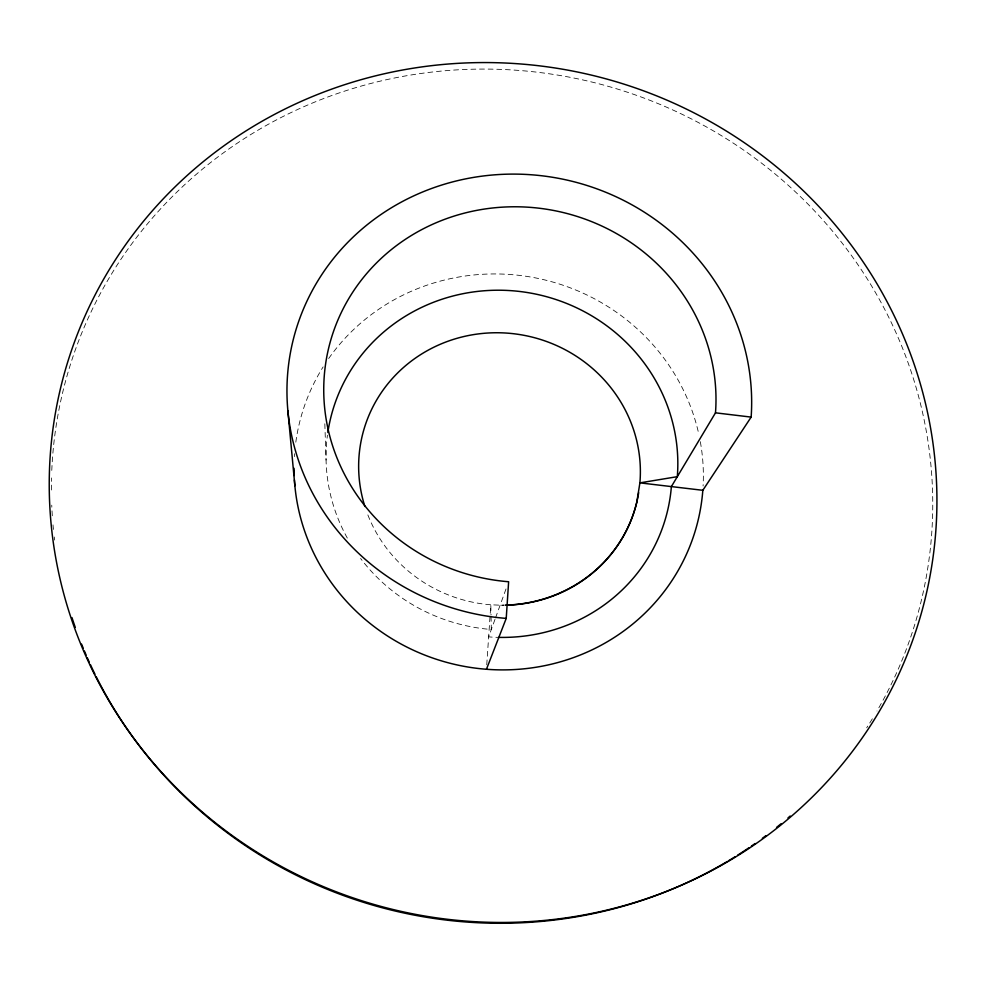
<?xml version="1.0" encoding="UTF-8"?>
<svg xmlns="http://www.w3.org/2000/svg" width="986" height="986" viewBox="0 0 986 986"><rect width="100%" height="100%" fill="white"/><g stroke="black" fill="none" stroke-linecap="round" stroke-linejoin="round"><path stroke-width="0.74" stroke-dasharray="4.93 3.7" d="M486.739 664.847L490.818 604.788A141.232 135.858 15.3 0 1 366.743 511.956M494.997 619.356L488.637 636.882A173.203 166.634 15.3 0 0 498.694 637.375M495.514 617.914L506.533 587.52M501.307 605.231L504.314 605.108A141.232 135.858 15.3 0 1 501.307 605.231L490.818 604.788L491.028 614.956M324.825 423.783L326.07 460.092M491.053 616.41L491.324 629.487A176.371 169.419 15.3 0 1 360.605 558.458M51.777 470.396A441.765 425.989 15.3 0 1 611.825 87.372A441.765 425.989 15.3 0 1 876.998 710.992M872.351 718.794A441.765 425.989 15.3 0 1 866.706 727.779M54.637 540.045A441.765 425.989 15.3 0 1 54.267 537.013M53.441 529.433A441.765 425.989 15.3 0 1 53.01 524.885M52.307 515.777A441.765 425.989 15.3 0 1 51.74 505.165M51.395 490.017A441.765 425.989 15.3 0 1 51.518 477.939M294.395 456.629A205.187 197.434 15.3 0 1 294.592 453.733M295.812 442.196A205.187 197.434 15.3 0 1 323.125 366.903M328.671 358.534A205.187 197.434 15.3 0 1 536.754 278.151A205.187 197.434 15.3 0 1 698.606 433.236M700.319 441.679A205.187 197.434 15.3 0 1 703.092 485.999M347.318 538.073A176.371 169.419 15.3 0 1 327.438 435.22"/><path stroke-width="1.48" d="M486.443 669.272L506.225 618.395L508.628 581.74A196.793 187.106 15.3 0 1 324.111 378.119A196.793 187.106 15.3 0 1 532.97 207.578A196.793 187.106 15.3 0 1 715.491 412.826L751.147 417.103L702.821 490.301A205.187 197.434 15.3 0 1 497.363 669.827A205.187 197.434 15.3 0 1 294.42 479.935M505.818 605.059L511.82 604.812A140.986 134.7 9.2 0 0 636.783 502.281L639.902 482.869A141.232 135.858 15.3 0 0 484.323 333.28A141.232 135.858 15.3 0 0 364.869 506.471M715.491 412.826L671.38 486.591A173.203 166.634 15.3 0 1 498.694 637.375M702.821 490.301L639.902 482.869L677.308 476.669A176.371 169.419 15.3 0 0 521.237 291.659A176.371 169.419 15.3 0 0 327.833 432.497M287.863 410.681L294.876 485.778M790.193 816.014A441.765 425.989 15.3 0 1 787.95 817.949M781.146 823.68A441.765 425.989 15.3 0 1 776.537 827.427M765.949 835.635A441.765 425.989 15.3 0 1 762.351 838.31M755.079 843.535A441.765 425.989 15.3 0 1 751.406 846.099M748.929 847.775A441.765 425.989 15.3 0 1 737.639 855.17M735.1 856.76A441.765 425.989 15.3 0 1 728.691 860.679M727.397 861.444A441.765 425.989 15.3 0 1 96.246 676.79M94.915 674.104A441.765 425.989 15.3 0 1 90.416 664.65M89.171 661.926A441.765 425.989 15.3 0 1 87.335 657.835M86.139 655.098A441.765 425.989 15.3 0 1 84.389 650.982M83.243 648.233A441.765 425.989 15.3 0 1 81.555 644.092M75.281 627.392A441.765 425.989 15.3 0 1 71.953 617.569M294.198 475.56A205.187 197.434 15.3 0 1 294.05 468.276M506.225 618.395A233.14 221.702 15.3 0 1 287.37 377.65A233.14 221.702 15.3 0 1 533.981 174.978A233.14 221.702 15.3 0 1 751.147 417.103M638.682 492.692A141.232 135.858 15.3 0 1 505.806 605.194M180.278 791.783A444.945 428.799 15.3 0 0 922.181 610.211A444.945 428.799 15.3 0 0 376.775 75.54A444.945 428.799 15.3 0 0 180.278 791.783"/></g></svg>
